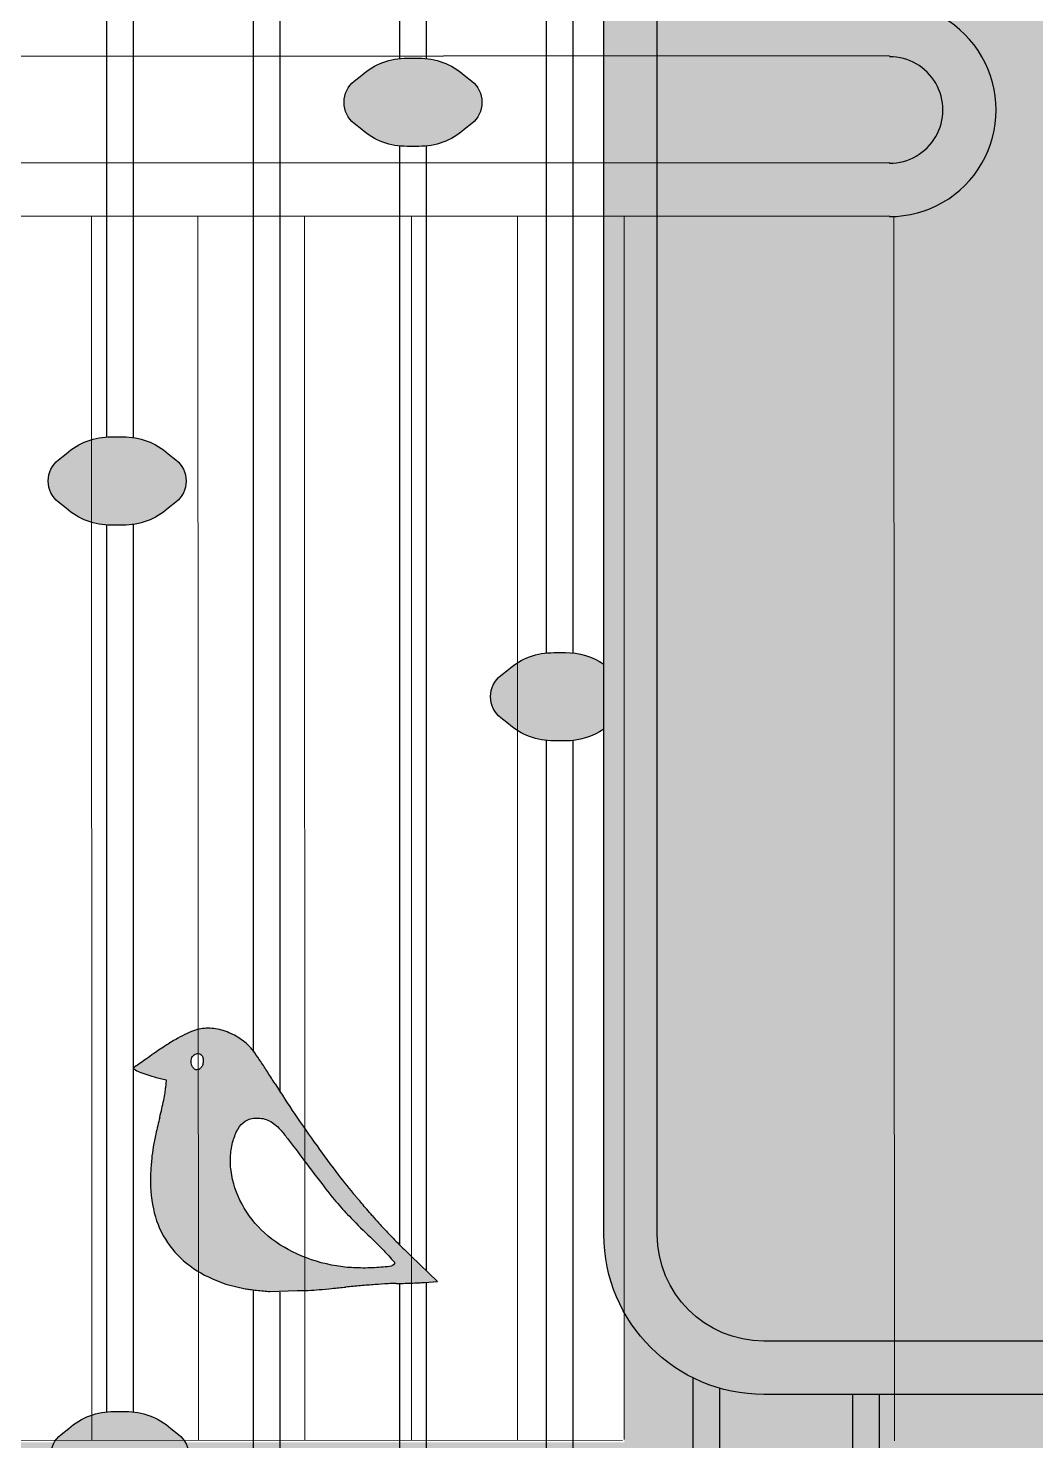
# Model space of a CAD drawing. Header units: millimetres. Extents: x 56222 to 3066687, y -650199 to -121287.
# Drawn here: x 140312.58 to 140331.48, y -185715.75 to -185689.25 of the extents above; entities that cross this region are included whole.
import ezdxf

# ---------------------------------------------------------------- set-up
doc = ezdxf.new("R2010")
doc.units = ezdxf.units.MM
doc.header["$MEASUREMENT"] = 0
for name, color, linetype, lineweight in [('A8_FURNITURE', 32, 'Continuous', 30), ('dim05', 1, 'Continuous', 13), ('Elevation 4.5', 206, 'Continuous', 5), ('FURNITURE', 32, 'Continuous', 9), ('NAME PLATE', 7, 'Continuous', 25)]:
    doc.layers.add(name, color=color, linetype=linetype, lineweight=lineweight)

msp = doc.modelspace()

# ---------------------------------------------------------------- hatches: boundary and pattern name
at = {"layer": 'dim05', "lineweight": 0, "true_color": 0xa47149, "transparency": 33554630}
h = msp.add_hatch(color=35, dxfattribs=at)
h.dxf.hatch_style = 1
h.paths.add_polyline_path([(140334.5350516986, -185637.8187954241), (140288.5429608864, -185637.8187954241), (140288.5506102971, -185729.7781201979), (140334.5427011093, -185729.7781201979), (140334.5414618115, -185714.8795877092), (140328.5427011093, -185714.8795877092), (140328.5427011093, -185717.7781201979, -0.4142135623730951), (140325.5427011093, -185720.7781201979), (140297.5451477507, -185720.7781201979, -0.4142135623730951), (140294.5451477507, -185717.7781201979), (140294.5451477507, -185648.7840202428, -0.4142135623730951), (140297.5451477507, -185645.7840202428), (140325.5427011093, -185645.7840202428, -0.4142135623730951), (140328.5427011093, -185648.7840202428), (140328.5427011093, -185675.679722592), (140334.5382010669, -185675.679722592)])
h = msp.add_hatch(color=35, dxfattribs=at)
h.dxf.hatch_style = 1
h.paths.add_polyline_path([(140334.5382010669, -185675.679722592), (140326.3760344427, -185675.679722592, 0.4142135623730951), (140323.3760344427, -185678.679722592), (140323.3760344427, -185711.8795877092, 0.4142135623730951), (140326.3760344427, -185714.8795877092), (140334.5414618115, -185714.8795877092), (140334.5413786289, -185713.8795877092), (140326.3760344427, -185713.8795877092, -0.4142135623730951), (140324.3760344427, -185711.8795877092), (140324.3760344427, -185678.679722592, -0.4142135623730951), (140326.3760344427, -185676.679722592), (140334.5382842495, -185676.679722592)])
h = msp.add_hatch(color=35, dxfattribs=at)
h.dxf.hatch_style = 1
h.paths.add_polyline_path([(140334.5382842495, -185676.679722592), (140326.3760344427, -185676.679722592, 0.414213562373095), (140324.3760344427, -185678.679722592), (140324.3760344427, -185711.8795877092, 0.4142135623730951), (140326.3760344427, -185713.8795877092), (140334.5413786289, -185713.8795877092)])
at = {"layer": 'Elevation 4.5', "lineweight": 0, "true_color": 0x000000, "transparency": 33554628}
h = msp.add_hatch(color=18, dxfattribs=at)
h.dxf.hatch_style = 1
h.paths.add_polyline_path([(140321.0863924147, -185690.6436166788, 0.2335693837455621), (140320.896359025, -185690.2434767126), (140320.751689357, -185690.1291773304, 0.1866468864992518), (140319.9016165814, -185689.8126808404), (140319.6852833564, -185689.8126808404, 0.1866468864992447), (140318.8352105808, -185690.1291773304), (140318.6905409128, -185690.2434767127, 0.2294381312187929), (140318.5005075231, -185690.6358040001, 0.2335693837448415), (140318.6905409128, -185691.0359439662), (140318.8352105808, -185691.1502433485, 0.1866468864992493), (140319.6852833564, -185691.4667398385), (140319.9016165814, -185691.4667398385, 0.1866468864992456), (140320.751689357, -185691.1502433485), (140320.8963590249, -185691.0359439663, 0.2294381312761698)])
h = msp.add_hatch(color=18, dxfattribs=at)
h.dxf.hatch_style = 1
h.paths.add_polyline_path([(140315.5381712647, -185697.7548648021, 0.2335693837455621), (140315.348137875, -185697.354724836), (140315.2034682069, -185697.2404254537, 0.1866468864992518), (140314.3533954314, -185696.9239289637), (140314.1370622064, -185696.9239289637, 0.1866468864992447), (140313.2869894308, -185697.2404254537), (140313.1423197628, -185697.354724836, 0.2294381312187929), (140312.9522863731, -185697.7470521234, 0.2335693837448415), (140313.1423197628, -185698.1471920896), (140313.2869894308, -185698.2614914718, 0.1866468864992493), (140314.1370622064, -185698.5779879618), (140314.3533954314, -185698.5779879618, 0.1866468864992456), (140315.2034682069, -185698.2614914718), (140315.3481378749, -185698.1471920896, 0.2294381312761698)])
h = msp.add_hatch(color=18, dxfattribs=at)
h.dxf.hatch_style = 1
h.paths.add_polyline_path([(140323.3760344427, -185701.1831252094, 0.1540341310282323), (140322.6515813255, -185700.9645425547), (140322.4352481005, -185700.9645425547, 0.1866468864992425), (140321.585175325, -185701.2810390446), (140321.4405056569, -185701.3953384269, 0.2294381312187928), (140321.2504722672, -185701.7876657144, 0.2335693837448415), (140321.4405056569, -185702.1878056805), (140321.585175325, -185702.3021050628, 0.1866468864992494), (140322.4352481005, -185702.6186015527), (140322.6515813255, -185702.6186015527, 0.154034131035368), (140323.3760344427, -185702.400018898)])
h = msp.add_hatch(color=18, dxfattribs=at)
h.dxf.hatch_style = 1
edge = h.paths.add_edge_path()
edge.add_arc((140297.9790533643, -185721.1439924539), 22.71277757108558, 32.16172456926157, 32.81148210288643)
edge.add_arc((140303.2591645527, -185717.7396951985), 16.43035654375045, 32.81148210665176, 33.63723764329593)
edge.add_arc((140302.2804625077, -185718.3908915252), 17.60590507442646, 33.63732160428831, 34.28730340976625)
edge.add_arc((140316.269338973, -185708.8528686929), 0.674793347500813, 34.28730343310656, 41.16894355051372)
edge.add_arc((140315.8726223415, -185709.1997881954), 1.201801152872894, 41.16894354354579, 55.9920307366927)
edge.add_arc((140315.8942020323, -185709.1678045848), 1.163218327600577, 55.99203073469801, 71.17988011244289)
edge.add_arc((140315.9314383223, -185709.0585555017), 1.047797777297143, 71.1799864031716, 87.21540258183099)
edge.add_arc((140315.9453088198, -185708.7733813665), 0.7622865198643559, 87.21540257365744, 107.569980809068)
edge.add_arc((140316.1045154674, -185709.2761781665), 1.289687106465092, 107.5699808175182, 114.984230487483)
edge.add_arc((140316.6680857504, -185710.4856275079), 2.62399560651567, 114.984230472451, 119.3422138767468)
edge.add_arc((140317.2756366869, -185711.5664039523), 3.863832637452334, 119.3422138913767, 122.918402823684)
edge.add_arc((140319.8578418057, -185715.5550756609), 8.615388727239672, 122.9184028174024, 124.8820485785528)
edge.add_arc((140347.3365842532, -185754.9712412805), 56.66448235709579, 124.8820485660495, 125.0486099598604)
edge.add_arc((140333.8566690803, -185735.7546473838), 33.19140002734221, 125.0486100054601, 125.297528854635)
edge.add_arc((140354.4742911943, -185764.8766225984), 68.87298886579251, 125.2975288079876, 125.400118313947)
edge.add_arc((140314.7246682562, -185708.9437140589), 0.2543122433924807, 125.400118316436, 130.7660377782542)
edge.add_arc((140314.5698253172, -185708.7641116691), 0.01717651394238802, 130.7660378935498, 241.7913550572283)
edge.add_arc((140315.2482284214, -185707.4993534818), 1.452392192579913, 241.7913550735764, 246.6074439563219)
edge.add_arc((140315.3193516309, -185707.334938839), 1.631530925651959, 246.6074439603124, 252.0734011422824)
edge.add_arc((140315.4840176055, -185706.825931214), 2.166510967779784, 252.0734011402797, 256.4923487535344)
edge.add_line((140314.977974348, -185708.9325137534), (140315.1622793052, -185708.9767874902))
edge.add_line((140315.1622793052, -185708.9767874902), (140315.1532301099, -185709.1317738814))
edge.add_arc((140314.4014219173, -185709.0878780326), 0.7530885764697608, 350.1867725936558, 356.65846321495945, ccw=False)
edge.add_arc((140309.7095139253, -185708.2763292558), 5.514665208493895, 348.6954306194755, 350.18677260226514, ccw=False)
edge.add_arc((140309.0588289071, -185708.1462625207), 6.178222552240888, 347.16117339176003, 348.6954936126226, ccw=False)
edge.add_arc((140308.8076428236, -185708.0890201445), 6.435848517784304, 345.672186875351, 347.1612144690426, ccw=False)
edge.add_arc((140326.7232266362, -185712.6649081671), 12.0548760364553, 165.6721868666316, 167.2040636775351)
edge.add_arc((140318.8604570549, -185710.8791171853), 3.991862026780903, 167.204063686911, 170.6969806769675)
edge.add_arc((140318.2474529174, -185710.7786964011), 3.370687006033028, 170.6970534266985, 174.5650807287393)
edge.add_arc((140321.3981438518, -185711.078461859), 6.535606071972467, 174.565080738195, 176.9223248547493)
edge.add_arc((140317.4746676006, -185710.8675071845), 2.606462683265474, 176.9223248525256, 191.7869719320551)
edge.add_arc((140316.678874548, -185711.0335681769), 1.793527977553087, 191.7869719330732, 211.4585563509173)
edge.add_arc((140316.6139786553, -185711.0732718911), 1.717449979413286, 211.4585563533364, 231.6243327161126)
edge.add_arc((140316.9410836103, -185710.6602079043), 2.244346087587395, 231.6243327160234, 248.1267195580764)
edge.add_line((140316.1049411394, -185712.7429837273), (140316.2840552331, -185712.8148901223))
edge.add_line((140316.2840552331, -185712.8148901223), (140316.6433045347, -185712.8966898181))
edge.add_arc((140316.938272972, -185711.3572230903), 1.567470632925063, 259.1533424034242, 262.434350220214)
edge.add_arc((140317.4812794045, -185707.2688838072), 5.691712875962254, 262.4343501949585, 263.6909855828025)
edge.add_arc((140317.5427257335, -185706.7131115922), 6.250871535311828, 263.6909856047576, 264.9343735003256)
edge.add_arc((140317.4123045026, -185708.1844213549), 4.773792622310335, 264.9343735001598, 266.4562436123144)
edge.add_line((140317.1172326081, -185712.9490859368), (140317.6240723532, -185712.9333721406))
edge.add_line((140317.6240723532, -185712.9333721406), (140317.75000398, -185712.9333721406))
edge.add_arc((140317.7500039796, -185711.8847958845), 1.048576256143861, 270.0000000222639, 274.4026507890214)
edge.add_arc((140315.5757053261, -185683.6443435344), 29.37260710579882, 274.4026507642312, 274.7970686569487)
edge.add_arc((140315.779352598, -185686.0714539698), 26.9369681186945, 274.7971488530964, 275.310263421353)
edge.add_arc((140314.7982613331, -185675.5165951653), 37.53732586980061, 275.3103236337591, 275.7105061503938)
edge.add_arc((140320.506208589, -185732.5969429735), 19.82770500941959, 94.91844812055871, 95.7105061553006, ccw=False)
edge.add_arc((140320.5868515877, -185733.5338795263), 20.76810566715427, 94.15348781103518, 94.9184901770812, ccw=False)
edge.add_arc((140320.4228734983, -185731.2756948193), 18.50397515314464, 93.39746178999599, 94.1535177038175, ccw=False)
edge.add_arc((140319.5133704141, -185715.9555525405), 3.156859616249403, 90.60034834854628, 93.39746178710669, ccw=False)
edge.add_arc((140319.3967609193, -185704.8270347525), 7.972269097740296, 270.6003483631366, 271.0369806123186)
edge.add_line((140319.5410409559, -185712.7979981722), (140320.2512333609, -185712.7622314474))
edge.add_arc((140336.3755207473, -185695.4539071037), 23.65524752161354, 223.9404505925304, 227.0283183088817, ccw=False)
edge.add_arc((140330.8830604985, -185700.7690021479), 16.01214733226215, 222.896776801858, 223.8834857300156, ccw=False)
edge.add_arc((140321.9882569677, -185709.0336312377), 3.870416654803198, 220.0632280018442, 222.8967767977496, ccw=False)
edge.add_arc((140243.409171381, -185775.1172198444), 98.80242968147073, 40.06322799918034, 40.1516844981128)
edge.add_arc((140256.6207421914, -185763.9717840127), 81.51757089850346, 40.15175099837433, 40.25570186641909)
edge.add_arc((140259.912199907, -185761.1848832887), 77.20474009557171, 40.25575072261492, 40.34538112926886)
edge.add_arc((140314.2499825775, -185715.0290509407), 5.909891156234724, 40.3453811102247, 40.94446054311418)
edge.add_arc((140324.5882960814, -185706.0596714868), 7.776981894013973, 217.2227130501662, 220.944460562683, ccw=False)
edge.add_arc((140337.9214838879, -185695.9308978762), 24.52111375975269, 215.641396512841, 217.2227130518501, ccw=False)
edge.add_arc((140339.8144088157, -185694.5736270186), 26.85035160999695, 214.0867432932073, 215.6413965111122, ccw=False)
edge.add_arc((140334.2991434172, -185698.3058816704), 20.19093142486694, 212.1617245665263, 214.0867432949394, ccw=False)
edge = h.paths.add_edge_path(flags=16)
edge.add_arc((140315.8568184607, -185708.6131367893), 0.2322651146118047, 204.4953488956486, 219.9434680252169, ccw=False)
edge.add_arc((140315.8048439671, -185708.6368178355), 0.1751499683182469, 171.290389192147, 204.4953488683468, ccw=False)
edge.add_arc((140315.7956230537, -185708.6354052545), 0.1658214834924032, 136.6978099472737, 171.2903892049318, ccw=False)
edge.add_arc((140315.7579916587, -185708.5999405059), 0.1141120038685766, 93.00279646678632, 136.6978099550661, ccw=False)
edge.add_arc((140315.7572833385, -185708.5864375631), 0.1005904958060329, 45.000014898631775, 93.00279645580622, ccw=False)
edge.add_arc((140315.7607578642, -185708.5829630736), 0.09567680006221069, 11.325878481928214, 45.00003095784922, ccw=False)
edge.add_arc((140315.6008747271, -185708.6149859806), 0.2587353297781608, -4.7066212332899795, 11.325878482564974, ccw=False)
edge.add_arc((140315.5875217937, -185708.6138866161), 0.272133442740565, 339.6071331042216, 355.2933787699598, ccw=False)
edge.add_arc((140315.7219824349, -185708.6638730261), 0.1286820390840577, 312.14464819820995, 339.6071330874381, ccw=False)
edge.add_arc((140315.7120862907, -185708.6529378887), 0.1434302898713241, 290.55917258419873, 312.14464822246345, ccw=False)
edge.add_arc((140315.7384679552, -185708.7232773159), 0.06830621089635083, 252.9833380006609, 290.55917254643856, ccw=False)
edge.add_arc((140315.7430075982, -185708.708444242), 0.08381841382622764, 219.9434680186553, 252.98333803240502, ccw=False)
edge = h.paths.add_edge_path(flags=16)
edge.add_arc((140316.8252468239, -185710.0229879878), 0.3224896342936749, 104.54598176385619, 123.51146245731499, ccw=False)
edge.add_arc((140316.869734772, -185710.1944423644), 0.4996217341068242, 90.8832227233267, 104.5459817776453, ccw=False)
edge.add_arc((140316.8703176642, -185710.2322523329), 0.5374361954011544, 77.69642233482853, 90.88322270792588, ccw=False)
edge.add_arc((140316.8859889151, -185710.1603990433), 0.4638938039961975, 62.970975317138425, 77.69642235515062, ccw=False)
edge.add_arc((140316.8139810469, -185710.3015456345), 0.622347246046015, 51.14747338085027, 62.970975305511615, ccw=False)
edge.add_arc((140316.7021744669, -185710.4403442132), 0.8005767519077509, 41.35852815053022, 51.14747337910302, ccw=False)
edge.add_arc((140315.0505011083, -185711.8943667795), 3.00107817356593, 37.224918750188124, 41.3585281564371, ccw=False)
edge.add_arc((140263.5928447474, -185750.9881390496), 67.62470719938264, 36.79428501611818, 37.22491874805053, ccw=False)
edge.add_arc((140352.1862852655, -185684.7255591025), 43.00768952093476, 216.7942850155055, 217.637653555101)
edge.add_arc((140323.9750109434, -185706.4807150951), 7.382378137841509, 217.6376535555531, 220.7440865039881)
edge.add_arc((140322.8734626809, -185707.4296717198), 5.928443046414641, 220.7440865036091, 224.3298438756137)
edge.add_arc((140333.3753071202, -185697.1706662004), 20.60958506176154, 224.3298438766727, 225.7480068876762)
edge.add_arc((140306.0495480799, -185725.219390327), 18.5494245306522, 44.86726686309112, 45.748006887651115, ccw=False)
edge.add_arc((140315.4586088495, -185715.8538235049), 5.27372242245683, 42.62086097932121, 44.86726685715291, ccw=False)
edge.add_arc((140313.6774661975, -185717.4928653885), 7.694244565161012, 41.450303158881525, 42.62086099310898, ccw=False)
edge.add_arc((140319.4286269826, -185712.4135543467), 0.02122358009796283, -32.61788156688658, 41.45030317844203, ccw=False)
edge.add_arc((140319.3408862058, -185712.3574031884), 0.125393616470867, 275.88485687641503, 327.3821184445491, ccw=False)
edge.add_arc((140318.8108901827, -185707.2154467779), 5.294591959775962, 272.4032081349221, 275.8848568685409, ccw=False)
edge.add_arc((140318.864713016, -185708.4979043762), 4.011005426326134, 267.33728693384694, 272.40320813495885, ccw=False)
edge.add_arc((140318.8035696036, -185709.8126299853), 2.694858799206424, 260.5119849194672, 267.33728693438877, ccw=False)
edge.add_arc((140318.8594445655, -185709.4783047889), 3.033820962743133, 245.8124506496482, 260.51198491980324, ccw=False)
edge.add_arc((140318.5703893985, -185710.1218556904), 2.328334852051495, 227.8874133910659, 245.81245064905892, ccw=False)
edge.add_arc((140318.3724169843, -185710.340859368), 2.033113430747092, 208.563410003735, 227.8874133889282, ccw=False)
edge.add_arc((140318.1910195298, -185710.4396074746), 1.826579595609213, 187.620794974303, 208.563486297588, ccw=False)
edge.add_arc((140317.7927062126, -185710.4929009632), 1.424716814798801, 176.1607285301803, 187.6207949680533, ccw=False)
edge.add_arc((140317.6795098517, -185710.4853045366), 1.311265848237073, 163.965792939255, 176.1607285358748, ccw=False)
edge.add_arc((140317.4234576395, -185710.4117172788), 1.044849219870216, 150.4171642868732, 163.9657929342519, ccw=False)
edge.add_arc((140316.8773799486, -185710.101718321), 0.4169159444802546, 123.51146246436971, 150.4171642894861, ccw=False)
h = msp.add_hatch(color=18, dxfattribs=at)
h.dxf.hatch_style = 1
h.paths.add_polyline_path([(140315.5869688192, -185716.0317977189, 0.2335693837455621), (140315.3969354295, -185715.6316577528), (140315.2522657615, -185715.5173583705, 0.1866468864992518), (140314.4021929859, -185715.2008618805), (140314.1858597609, -185715.2008618805, 0.1866468864992447), (140313.3357869853, -185715.5173583705), (140313.1911173173, -185715.6316577528, 0.2294381312187929), (140313.0010839276, -185716.0239850402, 0.2335693837448415), (140313.1911173173, -185716.4241250064), (140313.3357869853, -185716.5384243887, 0.1866468864992493), (140314.1858597609, -185716.8549208786), (140314.4021929859, -185716.8549208786, 0.1866468864992456), (140315.2522657615, -185716.5384243887), (140315.3969354295, -185716.4241250064, 0.2294381312761698)])
at = {"layer": 'NAME PLATE', "lineweight": 0, "true_color": 0x000000, "transparency": 33554687}
h = msp.add_hatch(color=18, dxfattribs=at)
h.dxf.hatch_style = 1
h.set_gradient(color1=(153, 155, 55), color2=(229, 232, 120), name='INVCYLINDER')
h.paths.add_polyline_path([(140328.7947264182, -185650.8521996611, 0.4109880837196706), (140323.7575289289, -185645.8702334602), (140323.7575289289, -185688.816317415), (140328.7947264182, -185688.8126676246)], flags=17)
h.paths.add_polyline_path([(140328.7948936362, -185692.8302053807, 0.9852287181319922), (140328.7324906448, -185688.831743433), (140323.7575289289, -185688.816317415), (140323.7575289289, -185715.777076743), (140299.6953851223, -185715.777076743), (140299.6953851223, -185645.8699301007, 0.4142438736979137), (140294.71270385, -185650.852199704), (140294.6654377181, -185715.8017335852, 0.4139882622943566), (140299.6654362386, -185720.8055800042), (140323.7147501351, -185720.8240807569, 0.4196556007892562), (140328.8233879275, -185715.7968514695)])

# ---------------------------------------------------------------- linework, layer by layer
at = {"layer": 'A8_FURNITURE', "linetype": 'ByBlock', "transparency": 33554687}
for p, q in [((140305.7352350425, -185689.7814352235, 0.1018996002810582), (140328.7344068389, -185689.7647707677)), ((140328.7366279385, -185691.7774532155), (140305.7341270411, -185691.7814356064, 0.1018996002810582)), ((140328.7369062954, -185692.7774531767), (140305.7344053979, -185692.7814355677, 0.1018996002810582))]:
    msp.add_line(p, q, dxfattribs=at)
at = {"layer": 'A8_FURNITURE', "linetype": 'ByBlock', "lineweight": 15, "transparency": 33554687}
for p, q in [((140313.7603697986, -185692.7827745835), (140313.7677575405, -185715.7399592765, -260.7256360141592)), ((140315.760370031, -185692.7833312973), (140315.7677580462, -185715.7414978449, -260.7256360141592)), ((140317.7603694463, -185692.7809522665), (140317.767758552, -185715.7430364133, -260.7256360141592)), ((140319.7641312564, -185692.7801763541, -175.1534234895995), (140319.7677590578, -185715.7445749817, -260.7256360141592)), ((140321.7529606824, -185715.7461021656, -260.7256360141592), (140321.7544415932, -185692.7795723082, -175.1474777342335)), ((140328.8131922878, -185692.782272666, -186.1737793479451), (140328.8233282614, -185715.7495657056, -264.8738012990046)), ((140323.7256456725, -185715.7476197207, -260.7256360141592), (140299.6969221056, -185715.7291348077, -260.7256360141592))]:
    msp.add_line(p, q, dxfattribs=at)
msp.add_lwpolyline([(140323.7529606824, -185715.7274936509), (140323.75444081, -185692.7789653218)], dxfattribs=at)
at = {"layer": 'A8_FURNITURE', "linetype": 'ByBlock', "transparency": 33554687}
for radius in [1.999999924652877, 0.9999999246528772]:
    msp.add_arc((140328.7335771944, -185690.7838580104), radius, 269.9840513279893, 90, dxfattribs=at)
at = {"layer": 'Elevation 4.5', "color": 18, "lineweight": 30, "true_color": 0x000000, "transparency": 33554687}
for p, q in [((140319.5436185999, -185666.8113034357), (140319.5436185999, -185689.8184706848)), ((140320.0436185999, -185666.8329880427), (140320.0436185999, -185689.8184706848)), ((140317.2938224866, -185682.2864794801), (140317.2938224867, -185691.7143573459)), ((140316.7938224866, -185682.5495717421), (140316.7938224866, -185691.7537271495)), ((140322.2934147131, -185685.8852618378), (140322.2934147131, -185700.9707670071)), ((140322.7934147131, -185685.8852618378), (140322.7934147131, -185700.9707670071)), ((140314.0440263734, -185689.0629855424), (140314.0440263734, -185696.9202996427)), ((140314.5440263734, -185688.9511407776), (140314.5440263734, -185696.9301818931)), ((140317.2938224867, -185691.7143573459), (140317.2938224866, -185709.1913201941)), ((140319.5436185999, -185691.460080778), (140319.5436185999, -185712.0744936091)), ((140320.0436185999, -185691.460080778), (140320.0436185999, -185712.5617491236)), ((140316.7938224866, -185691.7537271495), (140316.7938224866, -185708.4282946643)), ((140314.0440263734, -185698.5698494765), (140314.0440263734, -185713.9486072984)), ((140314.5440263734, -185698.559967226), (140314.5440263734, -185713.9387250479)), ((140322.2934147131, -185702.6123771003), (140322.2934147131, -185716.6228222451)), ((140322.7934147131, -185702.6123771003), (140322.7934147131, -185716.6228222451)), ((140314.9779739433, -185708.9325136562), (140315.1622793052, -185708.9767874902)), ((140315.1622793052, -185708.9767874902), (140315.1532301489, -185709.1317732128)), ((140320.2512333609, -185712.7622314474), (140319.760444638, -185712.288303374)), ((140316.1049426485, -185712.7429843332), (140316.2840552331, -185712.8148901223)), ((140316.2840552331, -185712.8148901223), (140316.6433045347, -185712.8966898181)), ((140316.7938224867, -185712.9189279175), (140316.7938224866, -185720.2655887906)), ((140319.5436185999, -185712.7979510981), (140319.5436185999, -185720.2655887906)), ((140320.0105733434, -185712.7790314078), (140320.2512333609, -185712.7622314474)), ((140320.0436185999, -185712.7767245892), (140320.0436185999, -185720.2781201979)), ((140317.1172326081, -185712.9490859368), (140317.6240723532, -185712.9333721406)), ((140317.2938224866, -185712.9602803428), (140317.2938224866, -185720.2781201979)), ((140317.6240723532, -185712.9333721406), (140317.7500050212, -185712.9333721406)), ((140314.0440263734, -185713.9486072984), (140314.0440263734, -185715.2070863329)), ((140314.5440263734, -185713.9387250479), (140314.5440263734, -185715.2070863329)), ((140325.0432108263, -185714.5672597888), (140325.0432108263, -185720.2655887906)), ((140325.5432108263, -185714.7616711264), (140325.5432108263, -185720.2781201979))]:
    msp.add_line(p, q, dxfattribs=at)
for points in [[(140328.0427011093, -185675.679722592), (140328.0427011093, -185648.7840202428, 0.4142135623730951), (140325.5427011093, -185646.2840202428), (140297.5451477507, -185646.2840202428, 0.4142135623730951), (140295.0451477507, -185648.7840202428), (140295.0451477507, -185717.7781201979, 0.4142135623730951), (140297.5451477507, -185720.2781201979), (140325.5427011093, -185720.2781201979, 0.4142135623730951), (140328.0427011093, -185717.7781201979), (140328.0427011093, -185714.8795877092)], [(140323.3760344427, -185702.400018898, -0.1540341310315644), (140322.6515813255, -185702.6186015527), (140322.4352481005, -185702.6186015527, -0.1866468864992491), (140321.585175325, -185702.3021050628), (140321.4405056569, -185702.1878056805, -0.2294381312374742), (140321.2504722672, -185701.795478393), (140321.2504722672, -185701.7876657144, -0.2294381312374741), (140321.440505657, -185701.3953384269), (140321.585175325, -185701.2810390446, -0.1866468864992491), (140322.4352481005, -185700.9645425547), (140322.6515813255, -185700.9645425547, -0.1540341310319655), (140323.3760344427, -185701.1831252094)]]:
    msp.add_lwpolyline(points, format="xyb", dxfattribs=at)
for points in [[(140321.0865610456, -185690.6353693921), (140321.0865610456, -185690.6431820707, -0.2294381312374742), (140320.896527656, -185691.0355093582), (140320.7518579879, -185691.1498087405, -0.1866468864992491), (140319.9017852124, -185691.4663052304), (140319.6854519874, -185691.4663052304, -0.1866468864992491), (140318.8353792118, -185691.1498087405), (140318.6907095438, -185691.0355093582, -0.2294381312374742), (140318.5006761541, -185690.6431820707), (140318.5006761541, -185690.6353693921, -0.2294381312374741), (140318.6907095438, -185690.2430421046), (140318.8353792118, -185690.1287427223, -0.1866468864992491), (140319.6854519874, -185689.8122462324), (140319.9017852124, -185689.8122462324, -0.1866468864992491), (140320.7518579879, -185690.1287427223), (140320.896527656, -185690.2430421046, -0.2294381312374741)], [(140315.5379314724, -185697.7411682202), (140315.5379314724, -185697.7489808989, -0.2294381312374742), (140315.3478980827, -185698.1413081863), (140315.2032284147, -185698.2556075686, -0.1866468864992491), (140314.3531556392, -185698.5721040586), (140314.1368224141, -185698.5721040586, -0.1866468864992491), (140313.2867496386, -185698.2556075686), (140313.1420799706, -185698.1413081863, -0.2294381312374742), (140312.9520465809, -185697.7489808989), (140312.9520465809, -185697.7411682202, -0.2294381312374741), (140313.1420799706, -185697.3488409327), (140313.2867496386, -185697.2345415505, -0.1866468864992491), (140314.1368224141, -185696.9180450605), (140314.3531556392, -185696.9180450605, -0.1866468864992491), (140315.2032284147, -185697.2345415505), (140315.3478980827, -185697.3488409327, -0.2294381312374741)], [(140315.8284115418, -185708.5153093229, -0.147998), (140315.8545714762, -185708.564173282, -0.070065), (140315.8587379359, -185708.6362118236, -0.06855499999999999), (140315.8425994738, -185708.7087127084, -0.120405), (140315.808328708, -185708.7592847042, -0.09446399999999999), (140315.7624553404, -185708.7872331116, -0.16544), (140315.7184782907, -185708.7885931008, -0.145171), (140315.6787458724, -185708.7622583396, -0.06750700000000001), (140315.64545856, -185708.7094387925, -0.145904), (140315.6317134347, -185708.6102974629, -0.152099), (140315.6749472599, -185708.5216769942, -0.193), (140315.7520144153, -185708.485985155, -0.212568)], [(140317.0968012792, -185709.7471731868, -0.051635), (140317.2043892446, -185709.8168833461, -0.042739), (140317.3030792104, -185709.9113483484, -0.018038), (140317.4401588246, -185710.0788761562, -0.001879), (140317.7461086742, -185710.4847437613, 0.00368), (140318.128999588, -185710.988891911, 0.013555), (140318.3818881609, -185711.2990638279, 0.015647), (140318.6326808922, -185711.572401107, 0.006188), (140318.9936274618, -185711.932857319, -0.003843), (140319.196329711, -185712.1333946384, -0.009801), (140319.3392715785, -185712.28274454, -0.005108), (140319.4445346897, -185712.399504962, -0.334926), (140319.4465032816, -185712.4249945515, -0.228559), (140319.3537427089, -185712.4821359804, -0.015192), (140319.0329162044, -185712.5053814151, -0.022109), (140318.6783731403, -185712.5045790549, -0.029789), (140318.3593511169, -185712.4706243201, -0.06422699999999999), (140317.6164169931, -185712.2457859701, -0.078375), (140317.0090191893, -185711.8490691262, -0.084521), (140316.5867339522, -185711.3129120061, -0.091628), (140316.3805735552, -185710.6818437068, -0.050044), (140316.3711859352, -185710.3975169834, -0.053263), (140316.4192562228, -185710.1231182371, -0.059186), (140316.5148119442, -185709.8958947388, -0.11794), (140316.647198196, -185709.7541046482, -0.082944), (140316.7442528731, -185709.7108349097, -0.059685), (140316.8620334252, -185709.6948799895, -0.057602), (140316.9848410904, -185709.7071599135, -0.06434)], [(140315.5869688192, -185716.0239850402), (140315.5869688192, -185716.0317977188, -0.2294381312374742), (140315.3969354295, -185716.4241250063), (140315.2522657615, -185716.5384243886, -0.1866468864992491), (140314.4021929859, -185716.8549208786), (140314.1858597609, -185716.8549208786, -0.1866468864992491), (140313.3357869853, -185716.5384243886), (140313.1911173173, -185716.4241250063, -0.2294381312374742), (140313.0010839276, -185716.0317977189), (140313.0010839276, -185716.0239850402, -0.2294381312374741), (140313.1911173173, -185715.6316577527), (140313.3357869853, -185715.5173583704, -0.1866468864992491), (140314.1858597609, -185715.2008618805), (140314.4021929859, -185715.2008618805, -0.1866468864992491), (140315.2522657615, -185715.5173583704), (140315.3969354295, -185715.6316577527, -0.2294381312374741)]]:
    msp.add_lwpolyline(points, format="xyb", close=True, dxfattribs=at)
for centre, radius, start, end in [((140316.6680857506, -185710.4856275072), 2.623995605995932, 114.9842620505944, 119.342341224316), ((140316.1045154672, -185709.2761781665), 1.289687106467398, 107.5700582270574, 114.9842947078573), ((140315.9453088198, -185708.7733813665), 0.7622865199143046, 87.21550114132428, 107.5701117891632), ((140315.9314383222, -185709.0585555018), 1.04779777737952, 71.1789409371, 87.21547428581299), ((140315.8942020323, -185709.1678045848), 1.163218327678083, 55.99033052553819, 71.17893838429315), ((140319.8578418049, -185715.5550756607), 8.615388726649833, 122.9184072270333, 124.8820001330468), ((140317.2756366868, -185711.5664039529), 3.863832637864203, 119.3423003619373, 122.918412658067), ((140315.8726223414, -185709.1997881953), 1.201801152876731, 41.1689543722624, 55.99038510698821), ((140316.2693389729, -185708.8528686929), 0.6747933476355904, 34.28728766470125, 41.16896283715801), ((140354.4742911925, -185764.8766225915), 68.87298885913003, 125.2974447403892, 125.4001187704228), ((140333.8566690639, -185735.754647395), 33.19140002708405, 125.0486907877684, 125.297354372452), ((140347.3365842604, -185754.9712412707), 56.66448235315305, 124.8820412123019, 125.0486573099152), ((140302.2804625108, -185718.390891528), 17.60590507348274, 33.63963304974336, 34.28730281757614), ((140303.2591645524, -185717.7396951976), 16.43035654344781, 32.81145026823965, 33.63971445102057), ((140314.5698253172, -185708.7641116691), 0.01717651394821247, 130.7660965104168, 241.7913230660649), ((140314.7246682562, -185708.9437140591), 0.2543122435719983, 125.4002412998839, 130.7660417286936), ((140315.2482284213, -185707.4993534819), 1.452392192378978, 241.7913546969758, 246.6073872706741), ((140315.3193516308, -185707.3349388385), 1.631530926074752, 246.6073935026646, 252.073291035824), ((140315.4840176053, -185706.8259312143), 2.166510967498774, 252.0733182190875, 256.4923377517712), ((140297.9790533636, -185721.1439924539), 22.7127775716815, 32.16172667348525, 32.81145907321697), ((140314.4014219173, -185709.0878780325), 0.7530885764547112, 350.1867285793641, 356.6585141558094), ((140334.2991434176, -185698.3058816709), 20.19093142500675, 212.1617221963796, 214.0865859447744), ((140309.0588289075, -185708.1462625198), 6.178222552010446, 347.1610928608857, 348.696367604311), ((140309.7095139244, -185708.2763292558), 5.514665209368815, 348.6964097871128, 350.1867665950329), ((140326.7232266367, -185712.6649081655), 12.05487603655545, 165.6722036769516, 167.2040408262532), ((140308.8076428242, -185708.0890201441), 6.435848517269968, 345.6721553977516, 347.1611371658557), ((140339.8144088159, -185694.5736270175), 26.85035161077118, 214.0866249709601, 215.6411502206616), ((140318.8604570546, -185710.8791171856), 3.991862026580391, 167.2039946496217, 170.6960167389344), ((140318.2474529178, -185710.7786964006), 3.370687006320364, 170.6959118642015, 174.5650719962684), ((140337.9214838878, -185695.9308978767), 24.5211137593664, 215.6411268245685, 217.2226944170251), ((140321.3981438518, -185711.0784618587), 6.535606071959995, 174.5650762340503, 176.9223706527605), ((140317.4746676004, -185710.8675071845), 2.606462683102706, 176.9224396811573, 191.7870045928493), ((140324.5882960815, -185706.0596714862), 7.776981894470183, 217.2226542962438, 220.9444901039445), ((140314.2499825783, -185715.0290509408), 5.909891155698539, 40.34533837241824, 40.94442167811231), ((140259.9121998979, -185761.1848832862), 77.20474010099319, 40.25393379182105, 40.34537785101455), ((140256.6207421894, -185763.9717840175), 81.51757090312233, 40.15176540673675, 40.25398107157926), ((140316.6788745479, -185711.0335681769), 1.793527977537208, 191.7870193976386, 211.4572634356009), ((140243.4091713739, -185775.1172198572), 98.8024296951526, 40.06323170779851, 40.15169638766522), ((140321.9882569677, -185709.0336312373), 3.870416655076666, 220.0631333865132, 222.8968382302357), ((140330.8830604998, -185700.7690021501), 16.01214733164903, 222.8967916425021, 223.8834188702521), ((140316.6139786553, -185711.0732718911), 1.717449979410189, 211.4572061628552, 231.6246694259533), ((140332.1504855416, -185699.5500590039), 17.77060933858912, 223.8833701468434, 224.8626636515222), ((140329.8566752571, -185701.8329000605), 14.53441884502409, 224.8626611529613, 226.0012335160831), ((140316.9410836103, -185710.6602079043), 2.244346087537092, 231.6245903782491, 248.1267610720838), ((140316.9382729723, -185711.3572230906), 1.567470632715429, 259.1533423915523, 262.4343329288669), ((140317.4812794031, -185707.268883807), 5.691712876012644, 262.4343454510102, 263.6911730712476), ((140315.5757053233, -185683.6443435347), 29.37260710572787, 274.4026482911932, 274.7970720492513), ((140315.7793525978, -185686.0714539664), 26.93696812207203, 274.7971525442704, 275.3102926893753), ((140314.7982613298, -185675.5165951666), 37.53732586885415, 275.3103446406357, 275.7104979593758), ((140320.5062085885, -185732.5969429734), 19.8277050092522, 94.91846796861455, 95.71052167073682), ((140320.586851587, -185733.5338795266), 20.7681056674129, 94.15349871873478, 94.91850912463026), ((140320.422873499, -185731.2756948202), 18.50397515404232, 93.39745758670374, 94.15352995009498), ((140319.5133704141, -185715.9555525409), 3.156859616601853, 90.60039606350732, 93.39743714020692), ((140319.3967609202, -185704.8270347535), 7.972269096788517, 270.6003294621803, 271.5234740689023), ((140319.2469752213, -185699.1952306806), 13.60606469751603, 271.5234857007015, 272.1420494343367), ((140319.2662779642, -185699.7117816535), 13.08915319337521, 272.1421279045548, 272.7650460839433), ((140319.6432488402, -185707.5171190144), 5.274717938023607, 272.7650550723691, 273.9932356462569), ((140317.5427257346, -185706.7131115931), 6.250871534586711, 263.6911562976171, 264.9344625167762), ((140317.4123045024, -185708.1844213558), 4.773792621397258, 264.9344900735409, 266.4562436128342), ((140317.7500039799, -185711.8847958849), 1.048576255737577, 270.0000568976769, 274.4025813558506)]:
    msp.add_arc(centre, radius, start, end, dxfattribs=at)
at = {"layer": 'FURNITURE', "lineweight": 30, "transparency": 33554687}
for points in [[(140328.5427011093, -185675.679722592), (140328.5427011093, -185648.7840202428, 0.414213562373095), (140325.5427011093, -185645.7840202428), (140297.5451477507, -185645.7840202428, 0.414213562373095), (140294.5451477507, -185648.7840202428), (140294.5451477507, -185717.7781201979, 0.414213562373095), (140297.5451477507, -185720.7781201979), (140325.5427011093, -185720.7781201979, 0.414213562373095), (140328.5427011093, -185717.7781201979), (140328.5427011093, -185714.8795877092)], [(140334.5427011093, -185714.8795877092), (140326.3760344427, -185714.8795877092, -0.4142135623730951), (140323.3760344427, -185711.8795877092), (140323.3760344427, -185678.679722592, -0.4142135623730951), (140326.3760344427, -185675.679722592), (140334.5427011093, -185675.679722592)], [(140334.5427011093, -185713.8795877092), (140326.3760344427, -185713.8795877092, -0.4142135623730951), (140324.3760344427, -185711.8795877092), (140324.3760344427, -185678.679722592, -0.4142135623730951), (140326.3760344427, -185676.679722592), (140334.5427011093, -185676.679722592)]]:
    msp.add_lwpolyline(points, format="xyb", dxfattribs=at)

doc.saveas('drawing.dxf')
